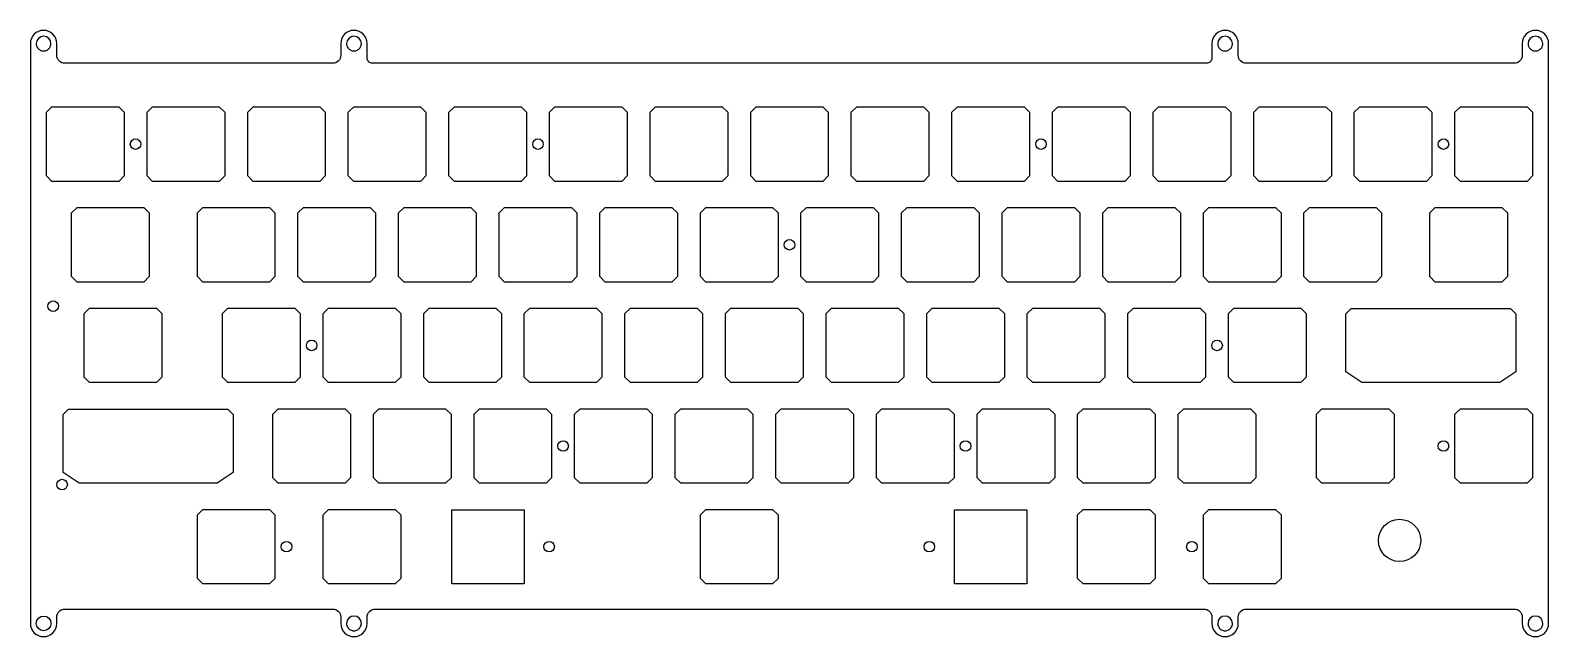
# Model space of a CAD drawing. Header units: millimetres. Extents: x -349 to -61, y 96 to 211.
import ezdxf

# ---------------------------------------------------------------- set-up
doc = ezdxf.new("R2010")
doc.units = ezdxf.units.MM
doc.header["$MEASUREMENT"] = 0

msp = doc.modelspace()

# ---------------------------------------------------------------- linework, layer by layer
msp.add_lwpolyline([(-66.08, 98.68, 1), (-61.08, 98.68), (-61.08, 208.43, 1), (-66.08, 208.43), (-66.08, 206.2, -0.414214), (-67.58, 204.7), (-118.35, 204.7, -0.414214), (-119.85, 206.2), (-119.85, 208.43, 1), (-124.85, 208.43), (-124.85, 205.7, -0.414214), (-125.85, 204.7), (-283.81, 204.7, -0.414214), (-284.81, 205.7), (-284.81, 208.43, 1), (-289.81, 208.43), (-289.81, 206.2, -0.414214), (-291.31, 204.7), (-342.08, 204.7, -0.414214), (-343.58, 206.2), (-343.58, 208.43, 1), (-348.58, 208.43), (-348.58, 98.68, 1), (-343.58, 98.68), (-343.58, 99.9, -0.414214), (-342.08, 101.4), (-291.31, 101.4, -0.414214), (-289.81, 99.9), (-289.81, 98.68, 1), (-284.81, 98.68), (-284.81, 99.9, -0.414214), (-283.31, 101.4), (-126.35, 101.4, -0.414214), (-124.85, 99.9), (-124.85, 98.68, 1), (-119.85, 98.68), (-119.85, 99.9, -0.414214), (-118.35, 101.4), (-67.58, 101.4, -0.414214), (-66.08, 99.9)], format="xyb", close=True)
for points in [[(-345.53, 195.42), (-344.5, 196.45), (-331.86, 196.45), (-330.83, 195.42), (-330.83, 183.38), (-331.86, 182.35), (-344.5, 182.35), (-345.53, 183.38)], [(-311.78, 183.38), (-312.81, 182.35), (-325.45, 182.35), (-326.48, 183.38), (-326.48, 195.42), (-325.45, 196.45), (-312.81, 196.45), (-311.78, 195.42)], [(-307.43, 183.38), (-307.43, 195.42), (-306.4, 196.45), (-293.76, 196.45), (-292.73, 195.42), (-292.73, 183.38), (-293.76, 182.35), (-306.4, 182.35)], [(-288.38, 195.42), (-287.35, 196.45), (-274.71, 196.45), (-273.68, 195.42), (-273.68, 183.38), (-274.71, 182.35), (-287.35, 182.35), (-288.38, 183.38)], [(-255.66, 196.45), (-254.63, 195.42), (-254.63, 183.38), (-255.66, 182.35), (-268.3, 182.35), (-269.33, 183.38), (-269.33, 195.42), (-268.3, 196.45)], [(-250.28, 183.38), (-250.28, 195.42), (-249.25, 196.45), (-236.61, 196.45), (-235.58, 195.42), (-235.58, 183.38), (-236.61, 182.35), (-249.25, 182.35)], [(-217.56, 182.35), (-230.2, 182.35), (-231.23, 183.38), (-231.23, 195.42), (-230.2, 196.45), (-217.56, 196.45), (-216.53, 195.42), (-216.53, 183.38)], [(-197.48, 195.42), (-197.48, 183.38), (-198.51, 182.35), (-211.15, 182.35), (-212.18, 183.38), (-212.18, 195.42), (-211.15, 196.45), (-198.51, 196.45)], [(-179.46, 182.35), (-192.1, 182.35), (-193.13, 183.38), (-193.13, 195.42), (-192.1, 196.45), (-179.46, 196.45), (-178.43, 195.42), (-178.43, 183.38)], [(-159.38, 195.42), (-159.38, 183.38), (-160.41, 182.35), (-173.05, 182.35), (-174.08, 183.38), (-174.08, 195.42), (-173.05, 196.45), (-160.41, 196.45)], [(-141.36, 182.35), (-154, 182.35), (-155.03, 183.38), (-155.03, 195.42), (-154, 196.45), (-141.36, 196.45), (-140.33, 195.42), (-140.33, 183.38)], [(-121.28, 183.38), (-122.31, 182.35), (-134.95, 182.35), (-135.98, 183.38), (-135.98, 195.42), (-134.95, 196.45), (-122.31, 196.45), (-121.28, 195.42)], [(-115.9, 196.45), (-103.26, 196.45), (-102.23, 195.42), (-102.23, 183.38), (-103.26, 182.35), (-115.9, 182.35), (-116.93, 183.38), (-116.93, 195.42)], [(-83.18, 183.38), (-84.21, 182.35), (-96.85, 182.35), (-97.88, 183.38), (-97.88, 195.42), (-96.85, 196.45), (-84.21, 196.45), (-83.18, 195.42)], [(-64.13, 195.42), (-64.13, 183.38), (-65.16, 182.35), (-77.8, 182.35), (-78.83, 183.38), (-78.83, 195.42), (-77.8, 196.45), (-65.16, 196.45)], [(-326.07, 176.37), (-326.07, 164.33), (-327.1, 163.3), (-339.74, 163.3), (-340.77, 164.33), (-340.77, 176.37), (-339.74, 177.4), (-327.1, 177.4)], [(-315.93, 177.4), (-303.29, 177.4), (-302.26, 176.37), (-302.26, 164.33), (-303.29, 163.3), (-315.93, 163.3), (-316.96, 164.33), (-316.96, 176.37)], [(-297.91, 164.33), (-297.91, 176.37), (-296.88, 177.4), (-284.24, 177.4), (-283.21, 176.37), (-283.21, 164.33), (-284.24, 163.3), (-296.88, 163.3)], [(-277.83, 163.3), (-278.86, 164.33), (-278.86, 176.37), (-277.83, 177.4), (-265.19, 177.4), (-264.16, 176.37), (-264.16, 164.33), (-265.19, 163.3)], [(-258.78, 163.3), (-259.81, 164.33), (-259.81, 176.37), (-258.78, 177.4), (-246.14, 177.4), (-245.11, 176.37), (-245.11, 164.33), (-246.14, 163.3)], [(-227.09, 163.3), (-239.73, 163.3), (-240.76, 164.33), (-240.76, 176.37), (-239.73, 177.4), (-227.09, 177.4), (-226.06, 176.37), (-226.06, 164.33)], [(-221.71, 176.37), (-220.68, 177.4), (-208.04, 177.4), (-207.01, 176.37), (-207.01, 164.33), (-208.04, 163.3), (-220.68, 163.3), (-221.71, 164.33)], [(-201.63, 177.4), (-188.99, 177.4), (-187.96, 176.37), (-187.96, 164.33), (-188.99, 163.3), (-201.63, 163.3), (-202.66, 164.33), (-202.66, 176.37)], [(-168.91, 176.37), (-168.91, 164.33), (-169.94, 163.3), (-182.58, 163.3), (-183.61, 164.33), (-183.61, 176.37), (-182.58, 177.4), (-169.94, 177.4)], [(-163.53, 163.3), (-164.56, 164.33), (-164.56, 176.37), (-163.53, 177.4), (-150.89, 177.4), (-149.86, 176.37), (-149.86, 164.33), (-150.89, 163.3)], [(-145.51, 164.33), (-145.51, 176.37), (-144.48, 177.4), (-131.84, 177.4), (-130.81, 176.37), (-130.81, 164.33), (-131.84, 163.3), (-144.48, 163.3)], [(-126.46, 176.37), (-125.43, 177.4), (-112.79, 177.4), (-111.76, 176.37), (-111.76, 164.33), (-112.79, 163.3), (-125.43, 163.3), (-126.46, 164.33)], [(-107.41, 164.33), (-107.41, 176.37), (-106.38, 177.4), (-93.74, 177.4), (-92.71, 176.37), (-92.71, 164.33), (-93.74, 163.3), (-106.38, 163.3)], [(-82.57, 163.3), (-83.6, 164.33), (-83.6, 176.37), (-82.57, 177.4), (-69.93, 177.4), (-68.9, 176.37), (-68.9, 164.33), (-69.93, 163.3)], [(-323.69, 157.32), (-323.69, 145.28), (-324.72, 144.25), (-337.36, 144.25), (-338.39, 145.28), (-338.39, 157.32), (-337.36, 158.35), (-324.72, 158.35)], [(-311.17, 144.25), (-312.2, 145.28), (-312.2, 157.32), (-311.17, 158.35), (-298.53, 158.35), (-297.5, 157.32), (-297.5, 145.28), (-298.53, 144.25)], [(-278.45, 157.32), (-278.45, 145.28), (-279.48, 144.25), (-292.12, 144.25), (-293.15, 145.28), (-293.15, 157.32), (-292.12, 158.35), (-279.48, 158.35)], [(-273.07, 144.25), (-274.1, 145.28), (-274.1, 157.32), (-273.07, 158.35), (-260.43, 158.35), (-259.4, 157.32), (-259.4, 145.28), (-260.43, 144.25)], [(-254.02, 158.35), (-241.38, 158.35), (-240.35, 157.32), (-240.35, 145.28), (-241.38, 144.25), (-254.02, 144.25), (-255.05, 145.28), (-255.05, 157.32)], [(-221.3, 157.32), (-221.3, 145.28), (-222.33, 144.25), (-234.97, 144.25), (-236, 145.28), (-236, 157.32), (-234.97, 158.35), (-222.33, 158.35)], [(-203.28, 158.35), (-202.25, 157.32), (-202.25, 145.28), (-203.28, 144.25), (-215.92, 144.25), (-216.95, 145.28), (-216.95, 157.32), (-215.92, 158.35)], [(-183.2, 157.32), (-183.2, 145.28), (-184.23, 144.25), (-196.87, 144.25), (-197.9, 145.28), (-197.9, 157.32), (-196.87, 158.35), (-184.23, 158.35)], [(-178.85, 157.32), (-177.82, 158.35), (-165.18, 158.35), (-164.15, 157.32), (-164.15, 145.28), (-165.18, 144.25), (-177.82, 144.25), (-178.85, 145.28)], [(-158.77, 144.25), (-159.8, 145.28), (-159.8, 157.32), (-158.77, 158.35), (-146.13, 158.35), (-145.1, 157.32), (-145.1, 145.28), (-146.13, 144.25)], [(-126.05, 157.32), (-126.05, 145.28), (-127.08, 144.25), (-139.72, 144.25), (-140.75, 145.28), (-140.75, 157.32), (-139.72, 158.35), (-127.08, 158.35)], [(-108.03, 158.35), (-107, 157.32), (-107, 145.28), (-108.03, 144.25), (-120.67, 144.25), (-121.7, 145.28), (-121.7, 157.32), (-120.67, 158.35)], [(-67.32, 146.3), (-70.32, 144.3), (-96.47, 144.3), (-99.47, 146.3), (-99.47, 157.3), (-98.47, 158.3), (-68.32, 158.3), (-67.32, 157.3)], [(-310.2, 127.25), (-313.2, 125.25), (-339.35, 125.25), (-342.35, 127.25), (-342.35, 138.25), (-341.35, 139.25), (-311.2, 139.25), (-310.2, 138.25)], [(-301.64, 125.2), (-302.67, 126.23), (-302.67, 138.27), (-301.64, 139.3), (-289, 139.3), (-287.97, 138.27), (-287.97, 126.23), (-289, 125.2)], [(-283.62, 138.27), (-282.59, 139.3), (-269.95, 139.3), (-268.92, 138.27), (-268.92, 126.23), (-269.95, 125.2), (-282.59, 125.2), (-283.62, 126.23)], [(-264.57, 126.23), (-264.57, 138.27), (-263.54, 139.3), (-250.9, 139.3), (-249.87, 138.27), (-249.87, 126.23), (-250.9, 125.2), (-263.54, 125.2)], [(-231.85, 139.3), (-230.82, 138.27), (-230.82, 126.23), (-231.85, 125.2), (-244.49, 125.2), (-245.52, 126.23), (-245.52, 138.27), (-244.49, 139.3)], [(-212.8, 139.3), (-211.77, 138.27), (-211.77, 126.23), (-212.8, 125.2), (-225.44, 125.2), (-226.47, 126.23), (-226.47, 138.27), (-225.44, 139.3)], [(-207.42, 126.23), (-207.42, 138.27), (-206.39, 139.3), (-193.75, 139.3), (-192.72, 138.27), (-192.72, 126.23), (-193.75, 125.2), (-206.39, 125.2)], [(-187.34, 125.2), (-188.37, 126.23), (-188.37, 138.27), (-187.34, 139.3), (-174.7, 139.3), (-173.67, 138.27), (-173.67, 126.23), (-174.7, 125.2)], [(-155.65, 139.3), (-154.62, 138.27), (-154.62, 126.23), (-155.65, 125.2), (-168.29, 125.2), (-169.32, 126.23), (-169.32, 138.27), (-168.29, 139.3)], [(-135.57, 138.27), (-135.57, 126.23), (-136.6, 125.2), (-149.24, 125.2), (-150.27, 126.23), (-150.27, 138.27), (-149.24, 139.3), (-136.6, 139.3)], [(-131.22, 126.23), (-131.22, 138.27), (-130.19, 139.3), (-117.55, 139.3), (-116.52, 138.27), (-116.52, 126.23), (-117.55, 125.2), (-130.19, 125.2)], [(-105.03, 138.27), (-104, 139.3), (-91.36, 139.3), (-90.33, 138.27), (-90.33, 126.23), (-91.36, 125.2), (-104, 125.2), (-105.03, 126.23)], [(-78.83, 126.23), (-78.83, 138.27), (-77.8, 139.3), (-65.16, 139.3), (-64.13, 138.27), (-64.13, 126.23), (-65.16, 125.2), (-77.8, 125.2)], [(-315.93, 106.15), (-316.96, 107.18), (-316.96, 119.22), (-315.93, 120.25), (-303.29, 120.25), (-302.26, 119.22), (-302.26, 107.18), (-303.29, 106.15)], [(-278.45, 119.22), (-278.45, 107.18), (-279.48, 106.15), (-292.12, 106.15), (-293.15, 107.18), (-293.15, 119.22), (-292.12, 120.25), (-279.48, 120.25)], [(-255.1, 106.2), (-268.8, 106.2), (-268.8, 120.2), (-255.1, 120.2)], [(-207.01, 107.18), (-208.04, 106.15), (-220.68, 106.15), (-221.71, 107.18), (-221.71, 119.22), (-220.68, 120.25), (-208.04, 120.25), (-207.01, 119.22)], [(-159.92, 106.2), (-173.62, 106.2), (-173.62, 120.2), (-159.92, 120.2)], [(-136.6, 120.25), (-135.57, 119.22), (-135.57, 107.18), (-136.6, 106.15), (-149.24, 106.15), (-150.27, 107.18), (-150.27, 119.22), (-149.24, 120.25)], [(-125.43, 106.15), (-126.46, 107.18), (-126.46, 119.22), (-125.43, 120.25), (-112.79, 120.25), (-111.76, 119.22), (-111.76, 107.18), (-112.79, 106.15)]]:
    msp.add_lwpolyline(points, close=True)
for centre, radius in [((-328.66, 189.4, 0), 1), ((-252.46, 189.4, 0), 1), ((-157.21, 189.4, 0), 1), ((-81.01, 189.4, 0), 1), ((-204.83, 170.35, 0), 1), ((-344.27, 158.73, 0), 1), ((-295.32, 151.3, 0), 1), ((-123.87, 151.3, 0), 1), ((-247.7, 132.25, 0), 1), ((-171.5, 132.25, 0), 1), ((-81.01, 132.25, 0), 1), ((-342.58, 124.95, 0), 1), ((-89.31, 114.38), 4), ((-300.08, 113.2, 0), 1), ((-250.36, 113.2, 0), 1), ((-178.36, 113.2, 0), 1), ((-128.63, 113.2, 0), 1), ((-346.08, 98.68, 0), 1.4)]:
    msp.add_circle(centre, radius)
at = {"extrusion": (-3.35714e-08, 0, 1)}
for centre in [(-346.08, 208.43, 0), (-287.31, 208.43, 0), (-122.35, 208.43, 0), (-63.58, 208.43, 0)]:
    msp.add_arc(centre, 1.4, 0, 180, dxfattribs=at)
at = {"extrusion": (-7.28571e-08, 0, 1)}
for centre in [(-287.31, 98.68, 0), (-122.35, 98.68, 0), (-63.58, 98.68, 0)]:
    msp.add_arc(centre, 1.4, 0, 180, dxfattribs=at)
for points, knots in [([(-347.48, 208.43), (-347.48, 208.31), (-347.47, 208.18), (-347.43, 208.04), (-347.39, 207.89), (-347.32, 207.74), (-347.2, 207.59), (-347.09, 207.44), (-346.94, 207.3), (-346.74, 207.19), (-346.65, 207.14), (-346.54, 207.1), (-346.43, 207.07), (-346.32, 207.04), (-346.2, 207.03), (-346.08, 207.03), (-345.97, 207.03), (-345.85, 207.04), (-345.74, 207.07), (-345.63, 207.1), (-345.52, 207.14), (-345.42, 207.19), (-345.23, 207.3), (-345.08, 207.44), (-344.96, 207.59), (-344.85, 207.74), (-344.78, 207.89), (-344.74, 208.04), (-344.7, 208.18), (-344.68, 208.31), (-344.68, 208.43)], [0, 0, 0, 0, 0.125, 0.125, 0.125, 0.25, 0.25, 0.25, 0.375, 0.375, 0.375, 0.4375, 0.4375, 0.4375, 0.5, 0.5, 0.5, 0.5625, 0.5625, 0.5625, 0.625, 0.625, 0.625, 0.75, 0.75, 0.75, 0.875, 0.875, 0.875, 1, 1, 1, 1]), ([(-288.71, 208.43), (-288.71, 208.31), (-288.7, 208.18), (-288.66, 208.04), (-288.61, 207.89), (-288.54, 207.74), (-288.43, 207.59), (-288.32, 207.44), (-288.17, 207.3), (-287.97, 207.19), (-287.87, 207.14), (-287.77, 207.1), (-287.66, 207.07), (-287.55, 207.04), (-287.43, 207.03), (-287.31, 207.03), (-287.2, 207.03), (-287.08, 207.04), (-286.97, 207.07), (-286.86, 207.1), (-286.75, 207.14), (-286.65, 207.19), (-286.46, 207.3), (-286.3, 207.44), (-286.19, 207.59), (-286.08, 207.74), (-286.01, 207.89), (-285.97, 208.04), (-285.93, 208.18), (-285.91, 208.31), (-285.91, 208.43)], [0, 0, 0, 0, 0.125, 0.125, 0.125, 0.25, 0.25, 0.25, 0.375, 0.375, 0.375, 0.4375, 0.4375, 0.4375, 0.5, 0.5, 0.5, 0.5625, 0.5625, 0.5625, 0.625, 0.625, 0.625, 0.75, 0.75, 0.75, 0.875, 0.875, 0.875, 1, 1, 1, 1]), ([(-123.75, 208.43), (-123.75, 208.31), (-123.74, 208.18), (-123.7, 208.04), (-123.66, 207.89), (-123.59, 207.74), (-123.47, 207.59), (-123.36, 207.44), (-123.21, 207.3), (-123.01, 207.19), (-122.92, 207.14), (-122.81, 207.1), (-122.7, 207.07), (-122.59, 207.04), (-122.47, 207.03), (-122.35, 207.03), (-122.24, 207.03), (-122.12, 207.04), (-122.01, 207.07), (-121.9, 207.1), (-121.79, 207.14), (-121.69, 207.19), (-121.5, 207.3), (-121.35, 207.44), (-121.23, 207.59), (-121.12, 207.74), (-121.05, 207.89), (-121.01, 208.04), (-120.97, 208.18), (-120.95, 208.31), (-120.95, 208.43)], [0, 0, 0, 0, 0.125, 0.125, 0.125, 0.25, 0.25, 0.25, 0.375, 0.375, 0.375, 0.4375, 0.4375, 0.4375, 0.5, 0.5, 0.5, 0.5625, 0.5625, 0.5625, 0.625, 0.625, 0.625, 0.75, 0.75, 0.75, 0.875, 0.875, 0.875, 1, 1, 1, 1]), ([(-64.98, 208.43), (-64.98, 208.31), (-64.97, 208.18), (-64.93, 208.04), (-64.89, 207.89), (-64.82, 207.74), (-64.7, 207.59), (-64.59, 207.44), (-64.44, 207.3), (-64.24, 207.19), (-64.15, 207.14), (-64.04, 207.1), (-63.93, 207.07), (-63.82, 207.04), (-63.7, 207.03), (-63.58, 207.03), (-63.47, 207.03), (-63.35, 207.04), (-63.24, 207.07), (-63.13, 207.1), (-63.02, 207.14), (-62.92, 207.19), (-62.73, 207.3), (-62.58, 207.44), (-62.46, 207.59), (-62.35, 207.74), (-62.28, 207.89), (-62.24, 208.04), (-62.2, 208.18), (-62.18, 208.31), (-62.18, 208.43)], [0, 0, 0, 0, 0.125, 0.125, 0.125, 0.25, 0.25, 0.25, 0.375, 0.375, 0.375, 0.4375, 0.4375, 0.4375, 0.5, 0.5, 0.5, 0.5625, 0.5625, 0.5625, 0.625, 0.625, 0.625, 0.75, 0.75, 0.75, 0.875, 0.875, 0.875, 1, 1, 1, 1]), ([(-288.71, 98.68), (-288.71, 98.56), (-288.7, 98.43), (-288.66, 98.29), (-288.61, 98.14), (-288.54, 97.99), (-288.32, 97.69), (-288.17, 97.55), (-287.87, 97.39), (-287.77, 97.35), (-287.55, 97.29), (-287.43, 97.28), (-287.2, 97.28), (-287.08, 97.29), (-286.86, 97.35), (-286.75, 97.39), (-286.46, 97.55), (-286.3, 97.69), (-286.08, 97.99), (-286.01, 98.14), (-285.93, 98.43), (-285.91, 98.56), (-285.91, 98.68)], [0, 0, 0, 0, 0.125, 0.125, 0.125, 0.25, 0.25, 0.375, 0.375, 0.4375, 0.4375, 0.5, 0.5, 0.5625, 0.5625, 0.625, 0.625, 0.75, 0.75, 0.875, 0.875, 1, 1, 1, 1]), ([(-123.75, 98.68), (-123.75, 98.56), (-123.74, 98.43), (-123.7, 98.29), (-123.66, 98.14), (-123.59, 97.99), (-123.36, 97.69), (-123.21, 97.55), (-122.92, 97.39), (-122.81, 97.35), (-122.59, 97.29), (-122.47, 97.28), (-122.24, 97.28), (-122.12, 97.29), (-121.9, 97.35), (-121.79, 97.39), (-121.5, 97.55), (-121.35, 97.69), (-121.12, 97.99), (-121.05, 98.14), (-120.97, 98.43), (-120.95, 98.56), (-120.95, 98.68)], [0, 0, 0, 0, 0.125, 0.125, 0.125, 0.25, 0.25, 0.375, 0.375, 0.4375, 0.4375, 0.5, 0.5, 0.5625, 0.5625, 0.625, 0.625, 0.75, 0.75, 0.875, 0.875, 1, 1, 1, 1]), ([(-64.98, 98.68), (-64.98, 98.56), (-64.97, 98.43), (-64.93, 98.29), (-64.89, 98.14), (-64.82, 97.99), (-64.59, 97.69), (-64.44, 97.55), (-64.15, 97.39), (-64.04, 97.35), (-63.82, 97.29), (-63.7, 97.28), (-63.47, 97.28), (-63.35, 97.29), (-63.13, 97.35), (-63.02, 97.39), (-62.73, 97.55), (-62.58, 97.69), (-62.35, 97.99), (-62.28, 98.14), (-62.2, 98.43), (-62.18, 98.56), (-62.18, 98.68)], [0, 0, 0, 0, 0.125, 0.125, 0.125, 0.25, 0.25, 0.375, 0.375, 0.4375, 0.4375, 0.5, 0.5, 0.5625, 0.5625, 0.625, 0.625, 0.75, 0.75, 0.875, 0.875, 1, 1, 1, 1])]:
    msp.add_open_spline(points, degree=3, knots=knots)

doc.saveas('drawing.dxf')
